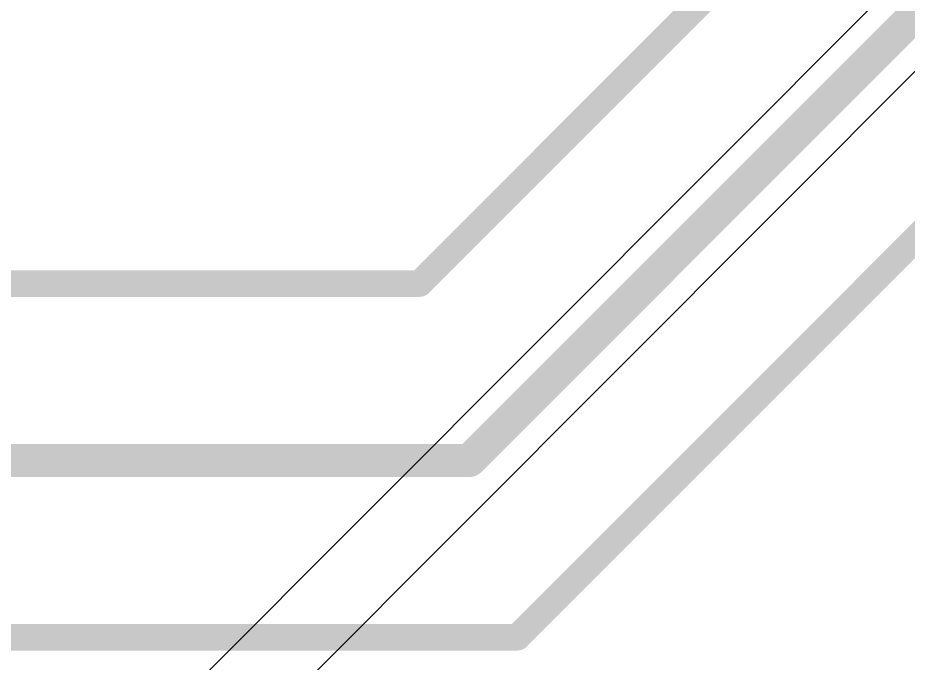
# Model space of a CAD drawing. Header units: inches. Extents: x -1 to 214, y -2 to 213.
# Drawn here: x -0.143 to 0.65, y -0.948 to -0.373 of the extents above; entities that cross this region are included whole.
import ezdxf

# ---------------------------------------------------------------- set-up
doc = ezdxf.new("R2010")
doc.units = ezdxf.units.IN
doc.header["$MEASUREMENT"] = 0
doc.layers.add('Bottom Layer', color=5, linetype='Continuous')
doc.layers.add('Top Solder', color=216, linetype='Continuous')

# ---------------------------------------------------------------- blocks, each defined once
blk = doc.blocks.new('TL3340AF160QG_1')
at = {"layer": 'Top Solder'}
for p in [(-0.0304, 0.07688), (0.06605, 0.07688)]:
    blk.add_line(p, (214.22616, 214.66766), dxfattribs=at)

msp = doc.modelspace()

# ---------------------------------------------------------------- linework, layer by layer
at = {"layer": 'Bottom Layer'}
for points, const_width in [([(0.25952, -0.76748), (1.219, 0.192)], 0.02953), ([(0.215, -0.61), (1.017, 0.192)], 0.02362), ([(0.30204, -0.92496), (1.419, 0.192)], 0.02362), ([(-0.689, -0.61), (0.215, -0.61)], 0.02362), ([(-0.689, -0.76748), (0.25952, -0.76748)], 0.02953), ([(-0.689, -0.92496), (0.30204, -0.92496)], 0.02362)]:
    msp.add_lwpolyline(points, dxfattribs=dict(at, const_width=const_width))
for points, const_width in [([(0.2091, -0.61, 1), (0.22091, -0.61, 1)], 0.01181), ([(0.2091, -0.61, 1), (0.22091, -0.61, 1)], 0.01181), ([(0.25214, -0.76748, 1), (0.2669, -0.76748, 1)], 0.01476), ([(0.25214, -0.76748, 1), (0.2669, -0.76748, 1)], 0.01476), ([(0.29613, -0.92496, 1), (0.30795, -0.92496, 1)], 0.01181), ([(0.29613, -0.92496, 1), (0.30795, -0.92496, 1)], 0.01181)]:
    msp.add_lwpolyline(points, format="xyb", close=True, dxfattribs=dict(at, const_width=const_width))

# ---------------------------------------------------------------- block references
msp.add_blockref('TL3340AF160QG_1', (-0.325, -1.4149))

doc.saveas('drawing.dxf')
